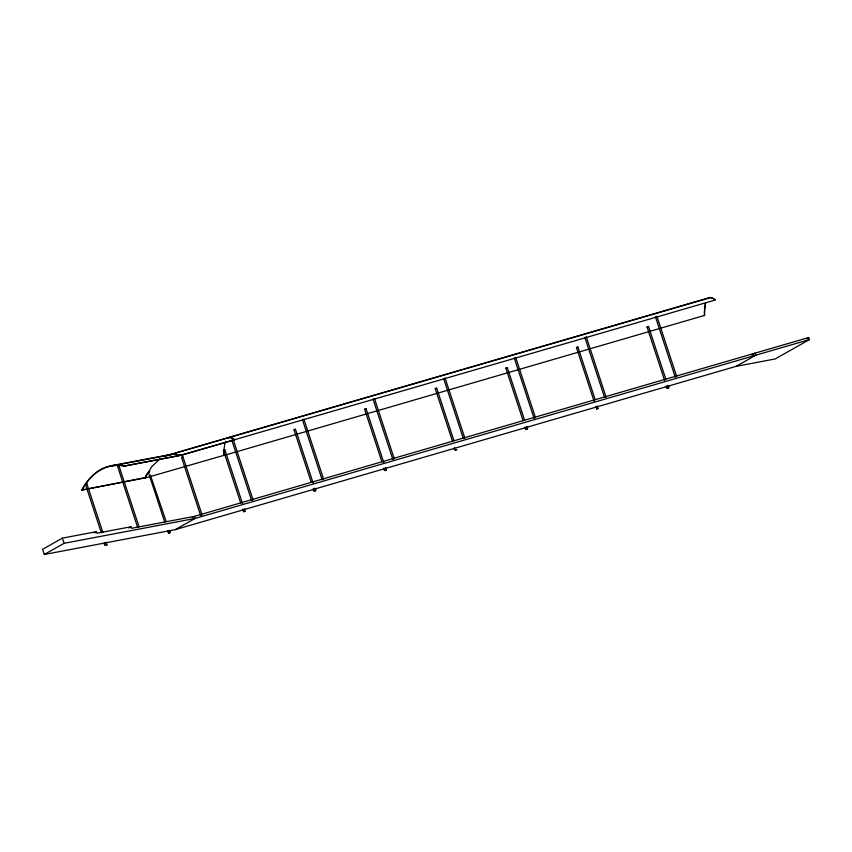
<?xml version="1.0" encoding="UTF-8"?>
<svg xmlns="http://www.w3.org/2000/svg" width="852" height="852" viewBox="0 0 852 852"><rect width="100%" height="100%" fill="white"/><g stroke="black" fill="none" stroke-linecap="round" stroke-linejoin="round"><path stroke-width="1.28" d="M705.648 303.376A79.428 16.294 73.8 0 0 704.561 312.13L704.54 315.421L223.81 455.5L223.831 451.773M223.81 455.5L224.129 448.727A79.428 16.294 73.8 0 1 225.716 441.261M144.723 478.132L145.021 477.631L81.76 490.081L145.106 477.919L151.762 466.619L159.91 458.951M240.69 502.925L223.416 450.367L224.257 449.952L224.875 449.867L242.564 503.681M224.875 449.867L223.416 450.367M245.035 511.232L243.576 511.69L245.035 511.189L244.215 508.687M233.224 439.589L252.98 499.666L252.32 500.017L251.51 500.156L231.765 440.079M311.3 482.37L294.015 429.802L294.867 429.387L295.484 429.312L313.174 483.127M295.474 429.344L294.068 429.823M314.825 488.132C318.201 490.901 312.29 492.861 313.355 488.622M323.579 479.143L322.12 479.601L323.59 479.101L303.834 419.035M381.909 461.816L364.624 409.248L365.476 408.832L366.094 408.758L383.783 462.572M366.094 408.758L364.667 409.269M385.434 467.578C388.8 470.347 382.899 472.306 383.964 468.067M374.443 398.47L394.188 458.546L393.539 458.898L392.729 459.047L372.974 398.97M452.518 441.251L435.234 388.693L435.883 388.342L436.693 388.192L453.978 440.761M455.458 449.931C459.91 448.269 452.508 452.476 454.574 447.513M464.798 437.992L463.339 438.482L464.798 437.992L445.053 377.915M523.128 420.696L505.843 368.139L506.493 367.776L507.302 367.638L524.587 420.206M507.302 367.681L505.886 368.149M526.642 426.458C530.019 429.227 524.108 431.187 525.183 426.958M515.662 357.361L535.407 417.437L534.758 417.789L533.948 417.927L514.193 357.851M594.142 401.388L576.453 347.573L577.102 347.222L577.912 347.083L595.197 399.652M598.072 408.438L596.613 408.907L598.072 408.406L597.252 405.903M586.261 336.806L606.017 396.872L605.357 397.234L604.547 397.373L584.802 337.296M647.051 327.019L648.521 326.529L647.051 327.019L664.752 380.833M667.861 385.349C671.238 388.118 665.327 390.078 666.392 385.839M676.616 376.36L675.157 376.818L676.626 376.318L656.871 316.252M145.479 476.673L146.874 473.808M82.143 489.868L84.412 485.959A87.575 54.39 79.3 0 1 120.483 465.565L124.2 466.087L180.858 455.33L715.126 300.042L713.656 298.914M227.484 438.258A79.428 16.294 73.8 0 1 234.598 439.834L233.022 438.855M704.54 315.421L704.434 315.57A79.428 16.294 73.8 0 1 704.881 306.507M101.367 532.83L85.37 484.17L85.977 483.829L86.829 483.67L102.826 532.33M86.829 483.702L85.37 484.17M118.886 465.597L139.025 526.653L138.216 527.068L137.566 527.164L117.469 466.023L118.929 465.554L117.469 466.023M148.333 472.189L149.792 471.72L148.333 472.221L164.745 522.138M166.161 521.509L150.389 475.128M182.296 454.819L201.988 514.704L201.178 515.119L200.529 515.215L181.465 457.204L182.616 456.704M105.478 545.312C109.876 543.32 102.804 547.974 104.647 542.82M137.566 527.164L139.025 526.653M169.899 532.894C166.161 534.076 172.828 532.521 169.058 530.338M200.529 515.215L201.988 514.704M251.521 500.124L252.98 499.666M314.186 491.093L315.645 490.635M436.693 388.235L435.234 388.693M392.74 459.004L394.188 458.546M384.795 470.538L386.254 470.08M577.912 347.115L576.495 347.595M533.948 417.895L535.407 417.437M526.003 429.419L527.463 428.961M604.558 397.341L606.017 396.872M667.222 388.31L668.682 387.852M124.2 466.087L181.188 455.128L234.598 439.834M62.356 538.134L42.6 549.306L44.304 554.482L175.331 529.625L736.043 366.371L775.182 358.948L809.4 339.597L808.718 337.53L194.405 516.376L131.442 528.325L130.931 526.77L96.894 533.235L96.382 531.68L62.356 538.134L64.06 543.32L44.304 554.482M94.189 532.915L96.382 531.68M128.737 528.016L130.931 526.77M192.211 517.622L194.405 516.376L195.087 518.453L175.331 529.625M751.815 354.996L755.117 353.133L755.799 355.209L736.043 366.371M806.439 338.819L808.718 337.53M164.681 456.118L709.279 297.678M164.777 456.416L166.875 455.618M809.4 339.597L195.087 518.453L64.06 543.32M168.132 455.256L709.375 297.966A79.428 16.294 73.8 0 0 708.214 298.615M145 478.068L223.906 455.351M166.768 455.33L173.787 454.254L181.188 455.128M168.014 455.362L170.325 454.84L112.23 465.863M112.134 465.575L170.23 454.542M231.467 438.056L232.202 438.429M655.412 316.742L675.157 376.818M648.521 326.529L665.806 379.087M595.793 406.404L596.613 408.907M443.583 378.416L463.339 438.482M302.375 419.525L322.12 479.601M242.756 509.187L243.576 511.69M167.62 530.871L168.44 533.363M106.106 542.309L106.926 544.801M81.76 490.081A87.575 54.39 79.3 0 1 124.594 465.863M705.019 305.58A79.428 16.294 73.8 0 1 705.552 303.078M708.118 298.328A79.428 16.294 73.8 0 1 715.222 299.904M710.674 297.806A79.428 16.294 73.8 0 1 712.102 298.125M227.58 438.546A79.428 16.294 73.8 0 1 230.04 437.736"/></g></svg>
